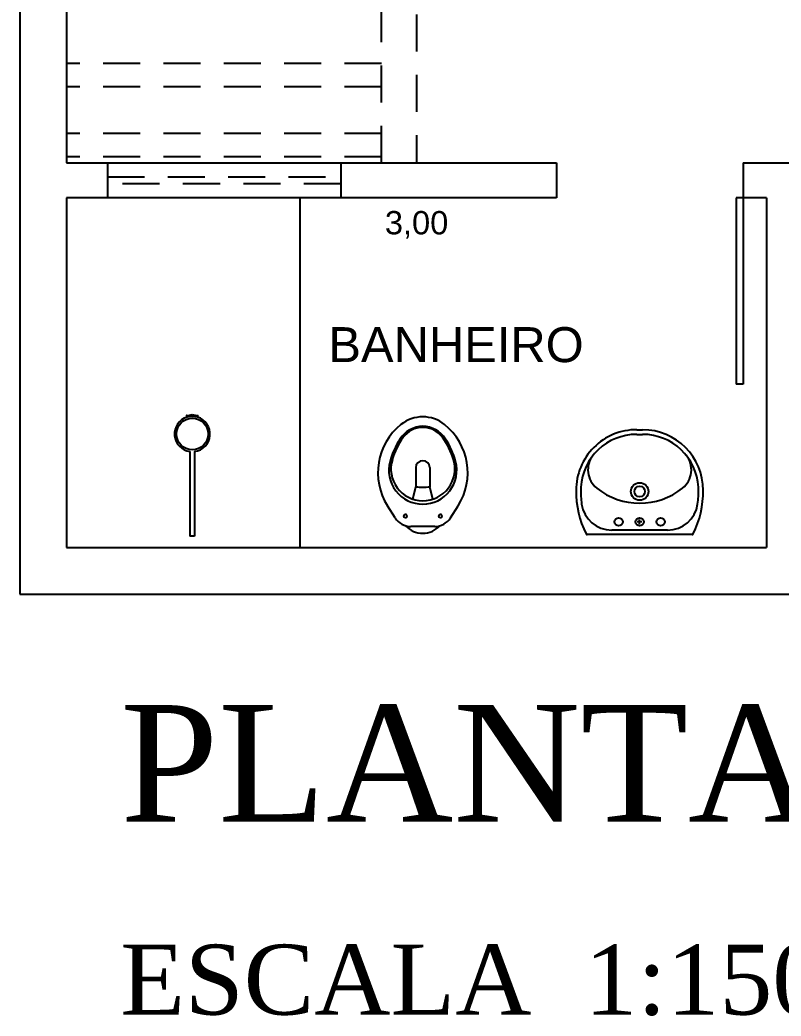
# Model space of a CAD drawing. Header units: millimetres. Extents: x 154.1 to 235.2, y 94.9 to 137.4.
# Drawn here: x 154.054 to 157.316, y 95.617 to 99.889 of the extents above; entities that cross this region are included whole.
import ezdxf

# ---------------------------------------------------------------- set-up
doc = ezdxf.new("R2010")
doc.units = ezdxf.units.MM
doc.header["$LTSCALE"] = 0.05
doc.linetypes.add('HIDDEN2', pattern=[4.7625, 3.175, -1.5875])
for name, color, linetype in [('Cotas', 6, 'Continuous'), ('Desnivel', 1, 'Continuous'), ('EQUIPAMENTO', 1, 'Continuous'), ('Janela', 2, 'Continuous'), ('LOUÇAS', 103, 'Continuous'), ('Parede', 5, 'Continuous'), ('PISOS', 252, 'Continuous'), ('Projeção', 1, 'HIDDEN2'), ('Texto', 2, 'Continuous')]:
    doc.layers.add(name, color=color, linetype=linetype)
doc.styles.get("Standard").update_dxf_attribs({"font": 'arial.ttf'})
doc.dimstyles.new('ISO-25', dxfattribs={"dimtxt": 0.3, "dimasz": 2.5, "dimexe": 1.25, "dimexo": 0.625, "dimgap": 0.2, "dimtad": 1, "dimzin": 1, "dimtxsty": 'Standard', "dimcen": 2.5, "dimse1": 1, "dimse2": 1, "dimsd1": 1, "dimsd2": 1, "dimclrd": 6, "dimclrt": 2, "dimadec": 0, "dimazin": 0, "dimtfac": 1, "dimtmove": 0, "dimatfit": 3, "dimfxl": 1, "dimarcsym": 0})

# ---------------------------------------------------------------- blocks, each defined once
blk = doc.blocks.new('Lavat01')
at = {"layer": 'LOUÇAS'}
for p, q in [((-0.2254, 0), (0.2254, 0)), ((-0.1198, -0.0194), (0.1198, -0.0194)), ((-0.01, -0.055), (0.01, -0.055)), ((0, -0.045), (0, -0.065)), ((0.0125, -0.43), (-0.0125, -0.43)), ((0.0125, -0.45), (-0.0125, -0.45))]:
    blk.add_line(p, q, dxfattribs=at)
for centre, radius in [((-0.09, -0.055), 0.0175), ((0, -0.055), 0.0175), ((0.09, -0.055), 0.0175), ((0, -0.185), 0.0375), ((0, -0.185), 0.0225)]:
    blk.add_circle(centre, radius, dxfattribs=at)
for centre, radius, start, end in [((-0.2254, -0.005), 0.005, 90, 154.0066), ((0.2254, -0.005), 0.005, 25.9934, 90), ((0.1486, -0.1874), 0.4211, 154.0066, 180.3601), ((-0.1198, -0.1494), 0.13, 90, 171.953), ((0.1198, -0.1494), 0.13, 8.047, 90), ((-0.1486, -0.1874), 0.4211, 359.6399, 25.9934), ((0.1486, -0.1874), 0.4011, 171.953, 181.187), ((0, -0.43), 0.295, 51.389, 128.611), ((-0.1486, -0.1874), 0.4011, 358.813, 8.047), ((-0.0125, -0.19), 0.26, 180, 270), ((-0.0325, -0.1911), 0.22, 181.187, 183.1668), ((-0.0125, -0.19), 0.24, 183.1668, 270), ((-0.1217, -0.2776), 0.1, 128.611, 218.7487), ((0.0125, -0.19), 0.26, 270, 0), ((0.0125, -0.19), 0.24, 270, 356.8332), ((0.1217, -0.2776), 0.1, 321.2513, 51.389), ((0.0325, -0.1911), 0.22, 356.8332, 358.813)]:
    blk.add_arc(centre, radius, start, end, dxfattribs=at)
blk = doc.blocks.new('CHUVEIRO')
at = {"layer": 'LOUÇAS'}
for p, q in [((-0.01, -0.2628), (-0.01, 0.1)), ((-0.01, 0.1), (0.01, 0.1)), ((0.01, -0.2628), (0.01, 0.1)), ((-0.0222, -0.4108), (-0.0243, -0.4176)), ((0, -0.4222), (0, -0.4141)), ((0, -0.4222), (0, -0.4141)), ((0.0249, -0.4177), (0.0227, -0.4106))]:
    blk.add_line(p, q, dxfattribs=at)
blk.add_circle((0, -0.3381), 0.0677, dxfattribs=at)
for centre, radius, start, end in [((0, -0.3381), 0.076, 97.5625, 253.0092), ((0, -0.3381), 0.076, 287.388, 82.4375), ((-0.0237, -0.4178), 0.000606, 163.0092, 275.2895), ((-0.0192, -0.4666), 0.0484, 66.6467, 95.2895), ((0, -0.3381), 0.076, 253.0092, 287.388), ((0.0192, -0.4666), 0.0484, 83.9787, 113.3533), ((0.0243, -0.4179), 0.000606, 263.9787, 17.388)]:
    blk.add_arc(centre, radius, start, end, dxfattribs=at)
blk = doc.blocks.new('Chuveir')
at = {"layer": 'PISOS'}
blk.add_blockref('CHUVEIRO', (0, -0.1), dxfattribs=at)
blk = doc.blocks.new('vaso')
at = {"layer": 'EQUIPAMENTO', "linetype": 'Continuous'}
blk.add_line((-0.0499, 0.2213), (0.052, 0.2213), dxfattribs=at)
for points in [[(-0.1175, 0.1841, 0), (-0.1503, 0.1322, 0)], [(0.1196, 0.1841, 0), (0.1525, 0.1322, 0)], [(-0.0423, 0.1036, 0), (-0.0289, 0.051, 0)], [(0.0441, 0.1034, 0), (0.0311, 0.051, 0)], [(-0.0289, -0.0312, 0), (-0.0289, 0.051, 0)], [(0.0311, -0.0312, 0), (0.0311, 0.051, 0)]]:
    blk.add_polyline3d(points, dxfattribs=at)
for centre, radius, start, end in [((-0.0499, 0.1413), 0.08, 89.9999, 147.6605), ((0.0011, 0.1503), 0.1, 42.6563, 137.3439), ((0.052, 0.1413), 0.08, 32.3395, 90.0001), ((-0.0739, 0.1763), 0.0075, 90, 270), ((-0.0739, 0.1763), 0.0075, 270, 90), ((0.0761, 0.1763), 0.0075, 90, 270), ((0.0761, 0.1763), 0.0075, 270, 90), ((0.0736, -0.0095), 0.265, 147.6607, 231.2331), ((-0.0714, -0.0095), 0.265, 308.7669, 32.3393), ((0.0011, -0.02), 0.1455, 90.0002, 195.2863), ((0.0006, -0.0265), 0.137, 89.7129, 196.5617), ((0.0011, -0.02), 0.1455, 344.7138, 89.9999), ((0.0006, -0.0265), 0.137, 342.865, 89.7126), ((0.0011, -0.2475), 0.3, 84.2599, 95.7401), ((0.0011, -0.0312), 0.03, 180, 0), ((0.1907, 0.0318), 0.3421, 195.279, 212.8852), ((0.1673, 0.023), 0.3109, 196.5604, 216.456), ((-0.1885, 0.0318), 0.335, 325.2389, 342.8663), ((-0.1885, 0.0318), 0.3421, 327.1147, 344.7204), ((0.0042, -0.0888), 0.12, 212.8881, 268.4921), ((0.0011, -0.0998), 0.1042, 216.4569, 270.0002), ((-0.0021, -0.0888), 0.1201, 271.5078, 327.1116), ((0.0011, -0.0998), 0.1042, 269.9996, 325.2374), ((0.0011, -0.0998), 0.1492, 231.2338, 270.0033), ((0.0011, -0.0998), 0.1492, 269.9972, 308.767)]:
    blk.add_arc(centre, radius, start, end, dxfattribs=at)
blk = doc.blocks.new('*D52')
at = {"layer": 'Defpoints', "color": 0}
for p in [(154.2542, 110.6261), (154.2542, 99.2761), (154.696, 99.2761)]:
    blk.add_point(p, dxfattribs=at)
at = {"layer": 'Cotas', "color": 2, "insert": (154.4359, 104.9511), "char_height": 0.1, "attachment_point": 5, "rotation": 90}
blk.add_mtext('11,35', dxfattribs=at)
blk = doc.blocks.new('*D67')
at = {"layer": 'Defpoints', "color": 0}
for p in [(154.2542, 99.1261), (157.2542, 99.1261), (157.2542, 98.7497)]:
    blk.add_point(p, dxfattribs=at)
at = {"layer": 'Cotas', "color": 2, "insert": (155.7542, 99.0098), "char_height": 0.1, "attachment_point": 5}
blk.add_mtext('3,00', dxfattribs=at)

msp = doc.modelspace()

# ---------------------------------------------------------------- linework, layer by layer
at = {"layer": 'Desnivel'}
msp.add_line((155.2542, 99.1261), (155.2542, 97.6261), dxfattribs=at)
at = {"layer": 'Janela'}
for p, q in [((157.1542, 99.1261), (157.1242, 99.1261)), ((157.1242, 99.1261), (157.1242, 98.3261)), ((157.1542, 99.1261), (157.1542, 98.3261)), ((157.1542, 98.3261), (157.1242, 98.3261))]:
    msp.add_line(p, q, dxfattribs=at)
at = {"layer": 'Parede'}
for p, q in [((154.0542, 122.4261), (154.0542, 97.4261)), ((154.2542, 110.6261), (154.2542, 99.2761)), ((154.2542, 99.2761), (156.3542, 99.2761)), ((154.4292, 99.2761), (154.4292, 99.1261)), ((155.4292, 99.2761), (155.4292, 99.1261)), ((156.3542, 99.2761), (156.3542, 99.1261)), ((157.1542, 99.2761), (157.5042, 99.2761)), ((157.1542, 99.2761), (157.1542, 99.1261)), ((156.3542, 99.1261), (154.2542, 99.1261)), ((154.2542, 99.1261), (154.2542, 97.6261)), ((157.2542, 99.1261), (157.1542, 99.1261)), ((157.2542, 99.1261), (157.2542, 97.6261)), ((154.2542, 97.6261), (157.2542, 97.6261)), ((155.7542, 97.6261), (157.2542, 97.6261)), ((154.0542, 97.4261), (184.0542, 97.4261))]:
    msp.add_line(p, q, dxfattribs=at)
at = {"layer": 'Projeção'}
for p, q in [((155.6042, 99.2761), (155.6042, 103.2761)), ((155.7542, 103.2761), (155.7542, 99.2761)), ((155.6042, 99.7011), (154.2542, 99.7011)), ((155.6042, 99.6011), (154.2542, 99.6011)), ((155.6042, 99.4011), (154.2542, 99.4011)), ((155.6042, 99.3011), (154.2542, 99.3011)), ((154.4292, 99.2161), (155.4292, 99.2161)), ((155.4292, 99.1861), (154.4292, 99.1861))]:
    msp.add_line(p, q, dxfattribs=at)

# ---------------------------------------------------------------- block references
at = {"layer": 'Desnivel', "rotation": 180}
for name, p in [('Chuveir', (154.793, 97.6747)), ('vaso', (155.7819, 97.9375)), ('Lavat01', (156.7103, 97.6815))]:
    msp.add_blockref(name, p, dxfattribs=at)

# ---------------------------------------------------------------- texts
at = {"layer": 'Janela', "insert": (155.3761, 98.5712), "char_height": 0.15, "attachment_point": 1}
msp.add_mtext('BANHEIRO', dxfattribs=at)
at = {"layer": 'Texto', "attachment_point": 1}
for s, insert, char_height in [('{\\fTimes New Roman|b0|i0|c0|p18;PLANTA BAIXA - TÉRREO}', (154.4846, 96.9507), 0.5), ('{\\fTimes New Roman|b0|i0|c0|p18;ESCALA  1:150}', (154.4846, 95.9237), 0.3)]:
    msp.add_mtext(s, dxfattribs=dict(at, insert=insert, char_height=char_height))

# ---------------------------------------------------------------- dimensions: what is measured, and where the dimension line sits
at = {"layer": 'Cotas'}
dim = msp.add_linear_dim(base=(154.696, 99.2761), p1=(154.2542, 110.6261), p2=(154.2542, 99.2761), angle=90, dimstyle='ISO-25', override={"dimtxt": 0.1}, dxfattribs=at)
dim.commit()
dim.dimension.update_dxf_attribs({"geometry": '*D52', "text_midpoint": (154.696, 104.9511), "dimtype": 160})
dim = msp.add_linear_dim(base=(157.2542, 98.7497), p1=(154.2542, 99.1261), p2=(157.2542, 99.1261), dimstyle='ISO-25', override={"dimtxt": 0.1}, dxfattribs=at)
dim.commit()
dim.dimension.update_dxf_attribs({"geometry": '*D67', "text_midpoint": (155.7542, 98.7497), "dimtype": 160})

doc.saveas('drawing.dxf')
